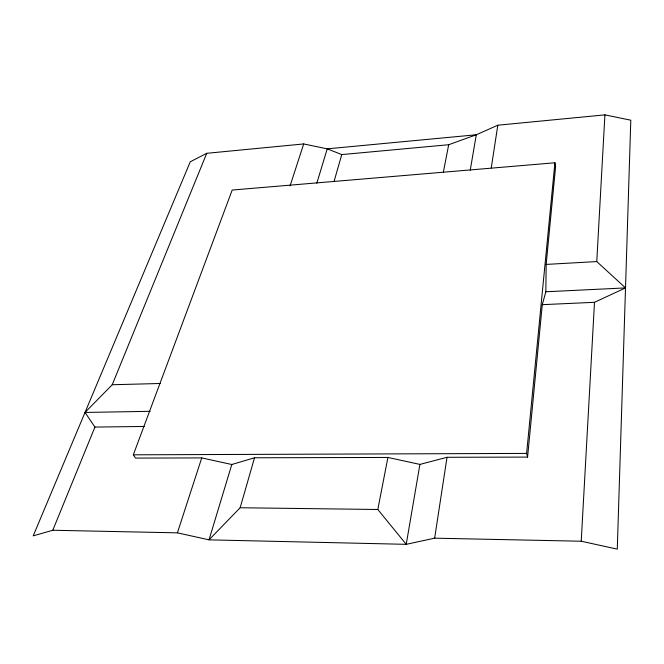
<?xml version="1.0" encoding="UTF-8"?>
<svg xmlns="http://www.w3.org/2000/svg" width="664" height="664" viewBox="0 0 664 664"><rect width="100%" height="100%" fill="white"/><g stroke="black" fill="none" stroke-linecap="round" stroke-linejoin="round"><path stroke-width="1" d="M545.833 291.778L546.165 264.413L555.602 166.606L554.913 162.78L232.201 190.045L133.306 454.815L135.539 458.085L201.74 457.919L231.802 464.501L254.528 457.778L387.917 457.446L419.905 464.41L447.021 457.288L527.581 457.089L542.28 304.668L545.833 291.778L625.513 287.902L596.762 261.566L546.165 264.413M581.224 541.226L434.646 538.18L406.235 544.331L209.027 539.849L177.404 532.843L52.788 530.254L33.2 535.856L190.286 161.767L206.745 153.301L303.697 143.947L327.219 148.844L341.777 154.588L448.69 144.727L476.296 134.775L497.801 125.214L604.912 114.872L630.8 120.192L617.279 549.128L581.224 541.226L594.496 302.311L625.513 287.902M596.762 261.566L604.912 114.872M527.581 457.089L526.61 453.412L554.913 162.78M434.646 538.18L447.021 457.288M491.26 167.95L497.801 125.214M419.905 464.41L406.235 544.331L377.808 509.495L240.152 507.744L209.027 539.849L231.802 464.501M470.228 170.241L476.296 134.775L327.219 148.844L316.836 183.181M377.808 509.495L387.917 457.446M443.394 171.993L448.69 144.727M240.152 507.744L254.528 457.778M334.108 181.23L341.777 154.588M177.404 532.843L201.74 457.919M290.068 185.903L303.697 143.947M52.788 530.254L94.927 427.076L85.025 412.444L112.224 384.738L206.745 153.301M542.28 304.668L594.496 302.311M112.224 384.738L160.182 383.493M85.025 412.444L150.197 411.323M94.927 427.076L144.204 426.462M133.306 454.815L526.61 453.412"/></g></svg>
